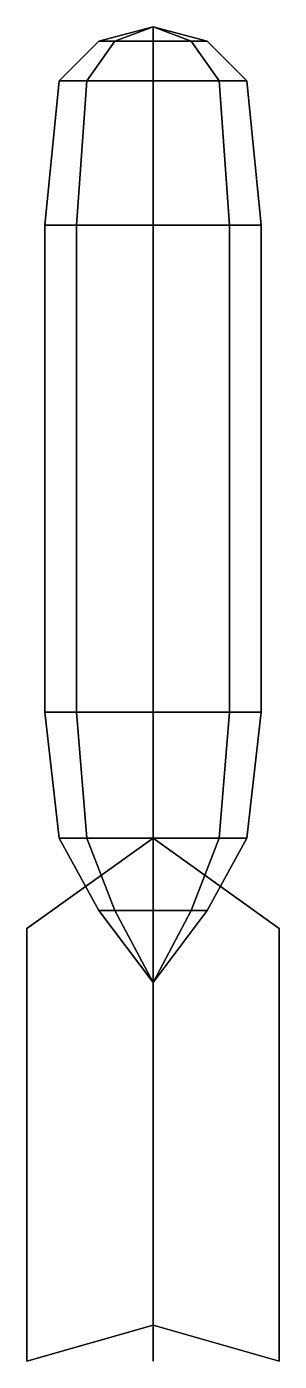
# Model space of a CAD drawing. Extents: x -0.07 to 0.07, y 1.64 to 2.38.
import ezdxf

# ---------------------------------------------------------------- set-up
doc = ezdxf.new("R2010")
doc.units = 0
doc.layers.add('BOMB', color=1, linetype='CONTINUOUS')

msp = doc.modelspace()

# ---------------------------------------------------------------- linework, layer by layer
at = {"layer": 'BOMB'}
for points in [[(0, 2.38), (-0.02121, 2.37196, -0.02121), (-0.03, 2.37196), (0, 2.38)], [(0, 2.38), (-0.03, 2.37196), (-0.02121, 2.37196, 0.02121), (0, 2.38)], [(0, 2.38), (0, 2.37196, -0.03), (-0.02121, 2.37196, -0.02121), (0, 2.38)], [(0, 2.38), (-0.02121, 2.37196, 0.02121), (0, 2.37196, 0.03), (0, 2.38)], [(0, 2.38), (0.02121, 2.37196, -0.02121), (0, 2.37196, -0.03), (0, 2.38)], [(0, 2.38), (0.03, 2.37196), (0.02121, 2.37196, -0.02121), (0, 2.38)], [(0, 2.38), (0.02121, 2.37196, 0.02121), (0.03, 2.37196), (0, 2.38)], [(0, 2.38), (0, 2.37196, 0.03), (0.02121, 2.37196, 0.02121), (0, 2.38)], [(-0.02121, 2.37196, -0.02121), (-0.03674, 2.35, -0.03674), (-0.05196, 2.35), (-0.03, 2.37196)], [(-0.03, 2.37196), (-0.05196, 2.35), (-0.03674, 2.35, 0.03674), (-0.02121, 2.37196, 0.02121)], [(0, 2.37196, -0.03), (0, 2.35, -0.05196), (-0.03674, 2.35, -0.03674), (-0.02121, 2.37196, -0.02121)], [(-0.02121, 2.37196, 0.02121), (-0.03674, 2.35, 0.03674), (0, 2.35, 0.05196), (0, 2.37196, 0.03)], [(0.02121, 2.37196, -0.02121), (0.03674, 2.35, -0.03674), (0, 2.35, -0.05196), (0, 2.37196, -0.03)], [(0, 2.37196, 0.03), (0, 2.35, 0.05196), (0.03674, 2.35, 0.03674), (0.02121, 2.37196, 0.02121)], [(0.03, 2.37196), (0.05196, 2.35), (0.03674, 2.35, -0.03674), (0.02121, 2.37196, -0.02121)], [(0.02121, 2.37196, 0.02121), (0.03674, 2.35, 0.03674), (0.05196, 2.35), (0.03, 2.37196)], [(-0.03674, 2.35, -0.03674), (-0.04243, 2.27, -0.04243), (-0.06, 2.27), (-0.05196, 2.35)], [(-0.05196, 2.35), (-0.06, 2.27), (-0.04243, 2.27, 0.04243), (-0.03674, 2.35, 0.03674)], [(0, 2.35, -0.05196), (0, 2.27, -0.06), (-0.04243, 2.27, -0.04243), (-0.03674, 2.35, -0.03674)], [(-0.03674, 2.35, 0.03674), (-0.04243, 2.27, 0.04243), (0, 2.27, 0.06), (0, 2.35, 0.05196)], [(0.03674, 2.35, -0.03674), (0.04243, 2.27, -0.04243), (0, 2.27, -0.06), (0, 2.35, -0.05196)], [(0, 2.35, 0.05196), (0, 2.27, 0.06), (0.04243, 2.27, 0.04243), (0.03674, 2.35, 0.03674)], [(0.05196, 2.35), (0.06, 2.27), (0.04243, 2.27, -0.04243), (0.03674, 2.35, -0.03674)], [(0.03674, 2.35, 0.03674), (0.04243, 2.27, 0.04243), (0.06, 2.27), (0.05196, 2.35)], [(-0.06, 2.27), (-0.04243, 2.27, -0.04243), (-0.04243, 2, -0.04243), (-0.06, 2)], [(-0.04243, 2.27, 0.04243), (-0.06, 2.27), (-0.06, 2), (-0.04243, 2, 0.04243)], [(-0.04243, 2.27, -0.04243), (0, 2.27, -0.06), (0, 2, -0.06), (-0.04243, 2, -0.04243)], [(0, 2.27, 0.06), (-0.04243, 2.27, 0.04243), (-0.04243, 2, 0.04243), (0, 2, 0.06)], [(0, 2.27, -0.06), (0.04243, 2.27, -0.04243), (0.04243, 2, -0.04243), (0, 2, -0.06)], [(0.04243, 2.27, 0.04243), (0, 2.27, 0.06), (0, 2, 0.06), (0.04243, 2, 0.04243)], [(0.04243, 2.27, -0.04243), (0.06, 2.27), (0.06, 2), (0.04243, 2, -0.04243)], [(0.06, 2.27), (0.04243, 2.27, 0.04243), (0.04243, 2, 0.04243), (0.06, 2)], [(-0.03674, 1.93, 0.03674), (-0.04243, 2, 0.04243), (-0.06, 2), (-0.05196, 1.93)], [(-0.05196, 1.93), (-0.06, 2), (-0.04243, 2, -0.04243), (-0.03674, 1.93, -0.03674)], [(0, 1.93, 0.05196), (0, 2, 0.06), (-0.04243, 2, 0.04243), (-0.03674, 1.93, 0.03674)], [(-0.03674, 1.93, -0.03674), (-0.04243, 2, -0.04243), (0, 2, -0.06), (0, 1.93, -0.05196)], [(0.03674, 1.93, 0.03674), (0.04243, 2, 0.04243), (0, 2, 0.06), (0, 1.93, 0.05196)], [(0, 1.93, -0.05196), (0, 2, -0.06), (0.04243, 2, -0.04243), (0.03674, 1.93, -0.03674)], [(0.05196, 1.93), (0.06, 2), (0.04243, 2, 0.04243), (0.03674, 1.93, 0.03674)], [(0.03674, 1.93, -0.03674), (0.04243, 2, -0.04243), (0.06, 2), (0.05196, 1.93)], [(-0.07, 1.88), (-0.07, 1.64), (0, 1.66), (0, 1.93)], [(0, 1.93), (0, 1.66), (-0.07, 1.64), (-0.07, 1.88)], [(-0.02121, 1.89, 0.02121), (-0.03674, 1.93, 0.03674), (-0.05196, 1.93), (-0.03, 1.89)], [(-0.03, 1.89), (-0.05196, 1.93), (-0.03674, 1.93, -0.03674), (-0.02121, 1.89, -0.02121)], [(0, 1.89, 0.03), (0, 1.93, 0.05196), (-0.03674, 1.93, 0.03674), (-0.02121, 1.89, 0.02121)], [(-0.02121, 1.89, -0.02121), (-0.03674, 1.93, -0.03674), (0, 1.93, -0.05196), (0, 1.89, -0.03)], [(0, 1.88, 0.07), (0, 1.64, 0.07), (0, 1.66), (0, 1.93)], [(0, 1.93), (0, 1.66), (0, 1.64, 0.07), (0, 1.88, 0.07)], [(0.07, 1.88), (0.07, 1.64), (0, 1.66), (0, 1.93)], [(0, 1.93), (0, 1.66), (0.07, 1.64), (0.07, 1.88)], [(0, 1.93), (0, 1.66), (0, 1.64, -0.07), (0, 1.88, -0.07)], [(0, 1.88, -0.07), (0, 1.64, -0.07), (0, 1.66), (0, 1.93)], [(0.02121, 1.89, 0.02121), (0.03674, 1.93, 0.03674), (0, 1.93, 0.05196), (0, 1.89, 0.03)], [(0, 1.89, -0.03), (0, 1.93, -0.05196), (0.03674, 1.93, -0.03674), (0.02121, 1.89, -0.02121)], [(0.03, 1.89), (0.05196, 1.93), (0.03674, 1.93, 0.03674), (0.02121, 1.89, 0.02121)], [(0.02121, 1.89, -0.02121), (0.03674, 1.93, -0.03674), (0.05196, 1.93), (0.03, 1.89)], [(0, 1.85), (-0.02121, 1.89, 0.02121), (-0.03, 1.89), (0, 1.85)], [(0, 1.85), (-0.03, 1.89), (-0.02121, 1.89, -0.02121), (0, 1.85)], [(0, 1.85), (0, 1.89, 0.03), (-0.02121, 1.89, 0.02121), (0, 1.85)], [(0, 1.85), (-0.02121, 1.89, -0.02121), (0, 1.89, -0.03), (0, 1.85)], [(0, 1.85), (0.02121, 1.89, 0.02121), (0, 1.89, 0.03), (0, 1.85)], [(0, 1.85), (0.03, 1.89), (0.02121, 1.89, 0.02121), (0, 1.85)], [(0, 1.85), (0.02121, 1.89, -0.02121), (0.03, 1.89), (0, 1.85)], [(0, 1.85), (0, 1.89, -0.03), (0.02121, 1.89, -0.02121), (0, 1.85)]]:
    msp.add_3dface(points, dxfattribs=at)

doc.saveas('drawing.dxf')
